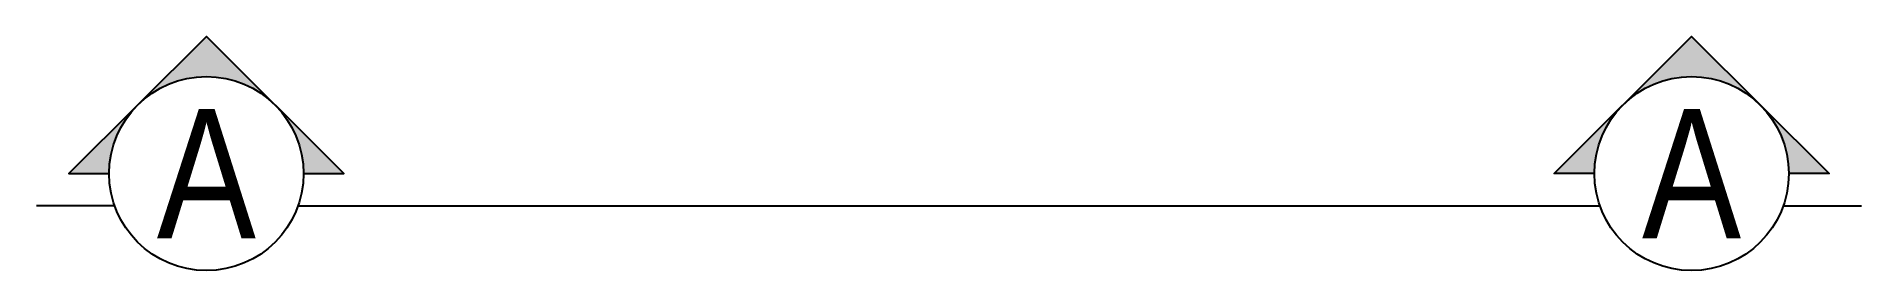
# Model space of a CAD drawing. Header units: millimetres. Extents: x 1412 to 1694, y 1424 to 1461.
import ezdxf
from ezdxf.enums import TextEntityAlignment as Align

# ---------------------------------------------------------------- set-up
doc = ezdxf.new("R2010")
doc.units = ezdxf.units.MM
doc.layers.add('KESIT (BEYKENT)', color=151, linetype='Continuous', lineweight=25)
doc.layers.add('KESIT ISMI (BEYKENT)', color=6, linetype='Continuous', lineweight=20)
doc.styles.add('YAZI (BEYKENT)', font='')
doc.styles.get('YAZI (BEYKENT)').set_extended_font_data('Bahnschrift Light Condensed')

msp = doc.modelspace()

# ---------------------------------------------------------------- hatches: boundary and pattern name
at = {"layer": 'KESIT (BEYKENT)', "lineweight": -3}
h = msp.add_hatch(color=256, dxfattribs=at)
h.dxf.hatch_style = 1
h.paths.add_polyline_path([(1449.03, 1449.96), (1438.42, 1460.57), (1427.82, 1449.96, -0.198912), (1438.42, 1454.35, -0.198912)])
h = msp.add_hatch(color=256, dxfattribs=at)
h.dxf.hatch_style = 1
h.paths.add_polyline_path([(1656.99, 1449.96), (1667.59, 1460.57), (1678.2, 1449.96, 0.198912), (1667.59, 1454.35, 0.198912)])
h = msp.add_hatch(color=256, dxfattribs=at)
h.dxf.hatch_style = 1
h.paths.add_polyline_path([(1423.42, 1439.35, -0.198912), (1427.82, 1449.96), (1417.21, 1439.35)])
h = msp.add_hatch(color=256, dxfattribs=at)
h.dxf.hatch_style = 1
h.paths.add_polyline_path([(1459.63, 1439.35), (1449.03, 1449.96, -0.198912), (1453.42, 1439.35)])
h = msp.add_hatch(color=256, dxfattribs=at)
h.dxf.hatch_style = 1
h.paths.add_polyline_path([(1646.38, 1439.35), (1656.99, 1449.96, 0.198912), (1652.59, 1439.35)])
h = msp.add_hatch(color=256, dxfattribs=at)
h.dxf.hatch_style = 1
h.paths.add_polyline_path([(1682.59, 1439.35, 0.198912), (1678.2, 1449.96), (1688.81, 1439.35)])

# ---------------------------------------------------------------- linework, layer by layer
at = {"layer": 'KESIT (BEYKENT)', "lineweight": -3, "flags": 128}
for points in [[(1453.42, 1439.35), (1459.63, 1439.35), (1438.42, 1460.57), (1417.21, 1439.35), (1423.42, 1439.35)], [(1652.59, 1439.35), (1646.38, 1439.35), (1667.59, 1460.57), (1688.81, 1439.35), (1682.59, 1439.35)], [(1424.28, 1434.35), (1412.21, 1434.35)], [(1452.56, 1434.35), (1542.2, 1434.35), (1653.45, 1434.35)], [(1681.74, 1434.35), (1693.81, 1434.35)]]:
    msp.add_lwpolyline(points, dxfattribs=at)
at = {"layer": 'KESIT (BEYKENT)', "lineweight": -3}
for centre in [(1438.42, 1439.35), (1667.59, 1439.35)]:
    msp.add_circle(centre, 15, dxfattribs=at)

# ---------------------------------------------------------------- texts
at = {"layer": 'KESIT ISMI (BEYKENT)', "style": 'YAZI (BEYKENT)'}
for p in [(1438.42, 1439.35), (1667.59, 1439.35)]:
    msp.add_text('A', height=20, dxfattribs=at).set_placement(p, align=Align.MIDDLE_CENTER)

doc.saveas('drawing.dxf')
